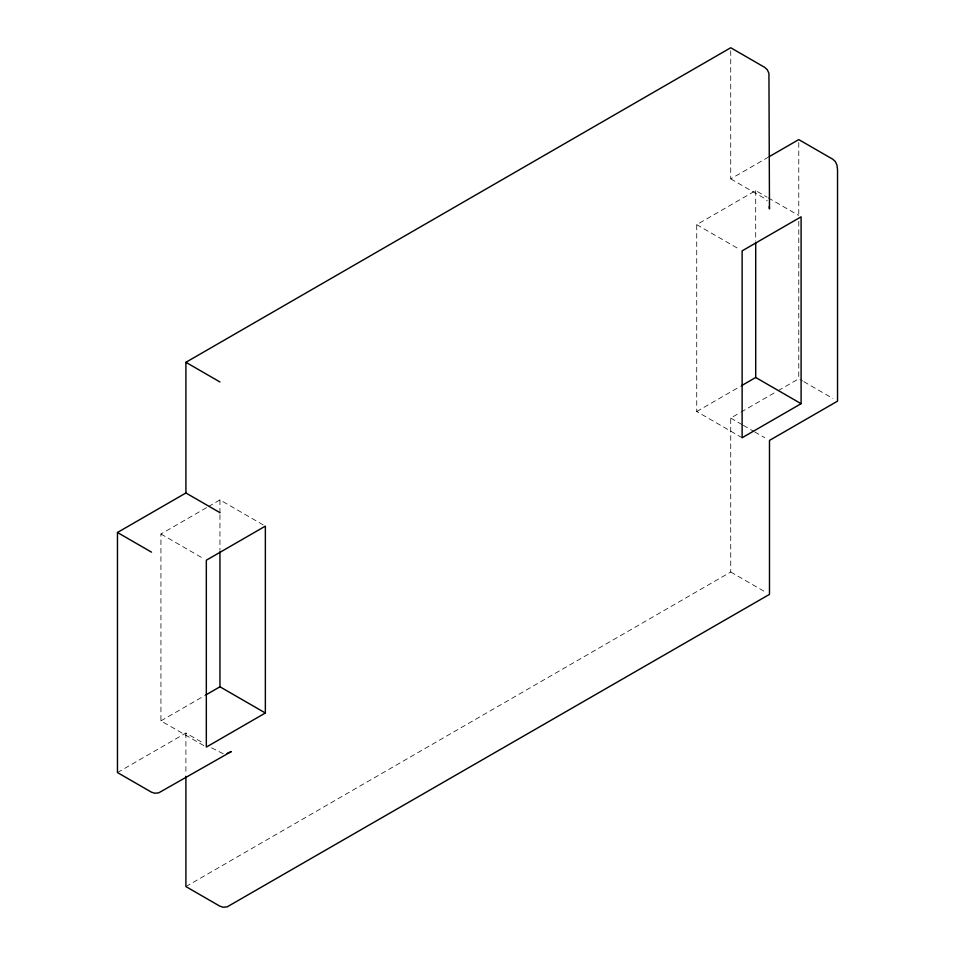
<?xml version="1.0" encoding="UTF-8"?>
<svg xmlns="http://www.w3.org/2000/svg" width="955" height="955" viewBox="0 0 955 955"><rect width="100%" height="100%" fill="white"/><g stroke="black" fill="none" stroke-linecap="round" stroke-linejoin="round"><path stroke-width="0.72" stroke-dasharray="4.78 3.58" d="M730.73 50.734L730.73 178.883L767.963 157.384M203.809 745.628L160.929 720.87L160.929 534L207.128 507.332M208.405 506.592L219.948 499.919L265.359 526.133M742.13 437.736L696.732 411.521L696.732 224.652L755.703 190.606L767.056 197.16M160.929 720.87L204.561 695.682M696.732 411.521L740.316 386.369M185.903 886.562L730.73 572.009L730.73 418.051L739.719 412.858M740.996 412.118L776.952 391.359M778.23 390.619L798.774 378.765L802.558 380.95M117.465 772.559L185.903 733.046L203.558 743.241M223.279 753.734L211.127 747.61M768.309 197.888L798.583 215.364M730.73 178.883L764.776 198.544L767.331 200.908M696.732 224.652L739.612 249.41M803.824 381.678L832.832 398.426M730.73 418.051L742.083 424.605M743.336 425.333L753.435 431.159M754.689 431.887L764.776 437.712M730.73 572.009L764.776 591.67M160.929 534L203.809 558.759M798.774 142.57L798.774 215.353M798.774 221.297L798.774 378.765M755.703 190.606L755.703 241.042M219.948 499.919L219.948 513.265M219.948 514.757L219.948 550.343M185.903 733.046L185.903 774.78"/><path stroke-width="1.43" d="M227.147 753.352L231.301 751.585L158.721 792.853L154.841 793.235L151.523 792.208L117.465 772.559L117.465 532.496L185.903 492.983L185.903 362.303L730.73 47.75L764.776 67.411L767.331 69.775L768.93 73.32L769.479 208.93L769.205 206.686M769.241 156.644L798.774 139.597L832.832 159.258L835.374 161.622L836.986 165.167L837.535 169.644L837.535 401.136L769.479 440.422L769.479 594.38L227.147 906.868L223.279 907.25L219.948 906.223L185.903 886.562L185.903 776.272M205.838 694.942L219.948 686.788L265.359 713.003L265.359 526.133L206.328 560.215L206.328 747.085L265.359 713.003M741.605 385.629L755.703 377.488L801.102 403.69L801.102 216.821L742.13 250.867L742.13 437.736L801.102 403.69M185.903 362.303L219.948 381.964M185.903 492.983L219.948 512.644M117.465 532.496L151.523 552.157M755.703 242.522L755.703 377.488M219.948 551.835L219.948 686.788"/></g></svg>
